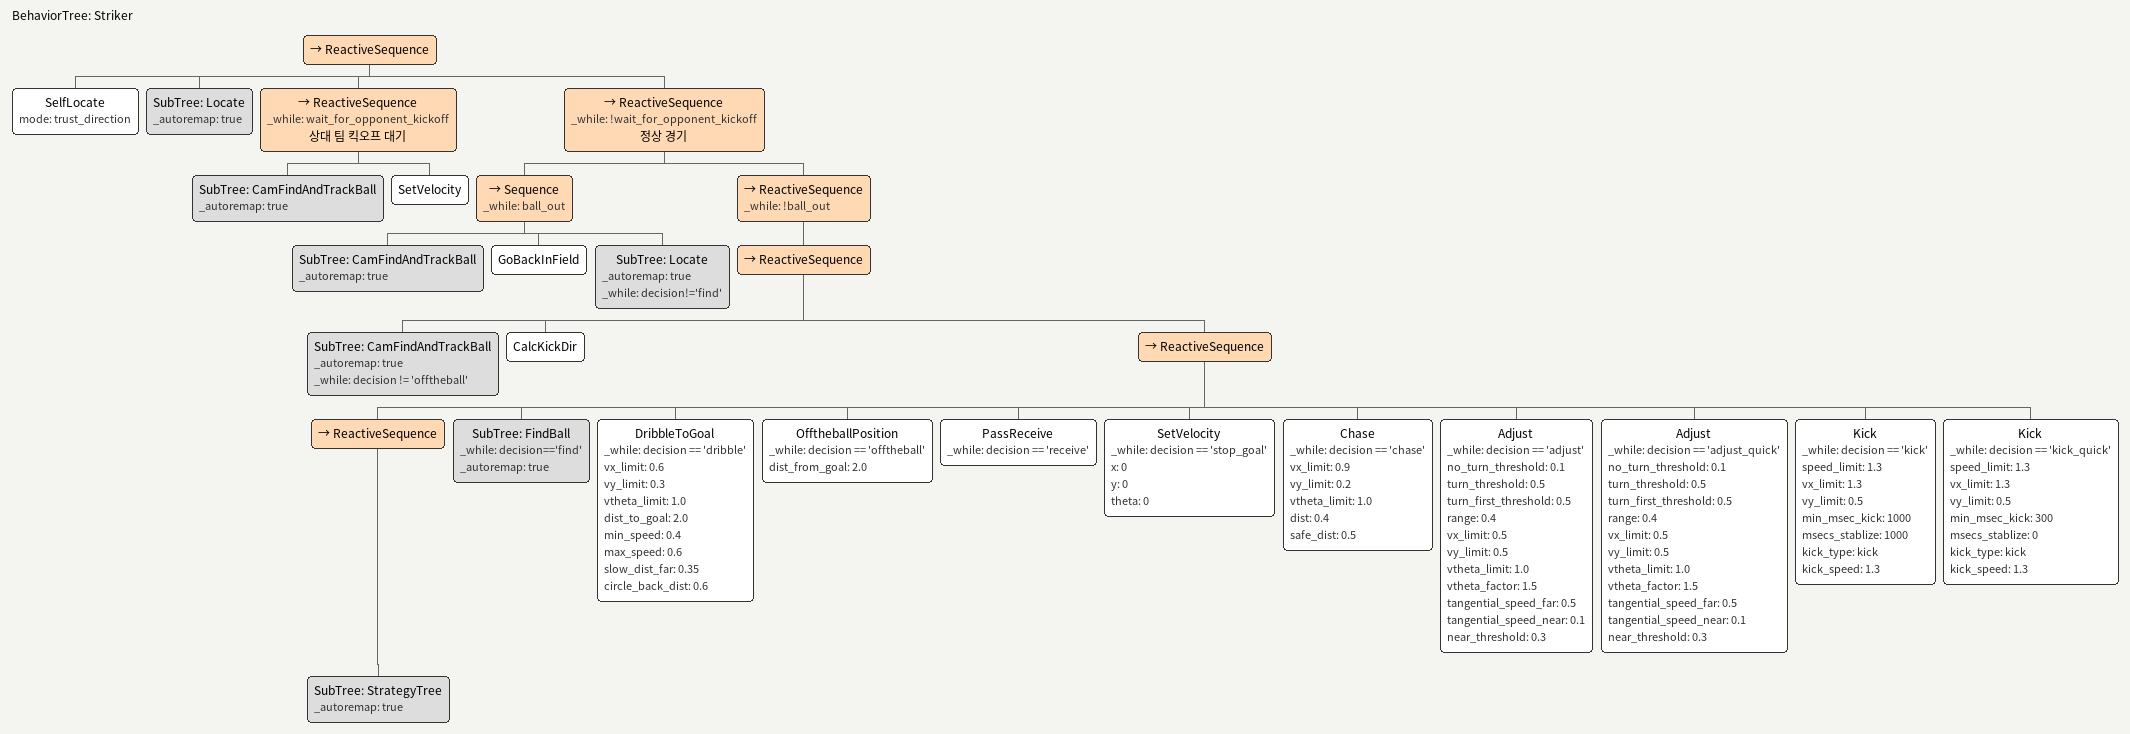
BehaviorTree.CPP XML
<root BTCPP_format="4" >
   <include path="./cam_find_and_track_ball.xml" />
   <include path="./locate.xml" />
   <include path="./find_ball.xml" />
   <include path="../strategy_layer.xml" />

   <BehaviorTree ID="Striker">
      <ReactiveSequence>
         <!-- 자기 위치 추정 -->
         <SelfLocate mode="trust_direction" />

         <!-- 공 위치 알 때만 로컬라이제이션(공 위치에 대한 find상태가 아님을 의미)-->
         <SubTree ID="Locate" _autoremap="true" />

         <!-- 상대 킥오프 대기 -->
         <ReactiveSequence _while="wait_for_opponent_kickoff" name="상대 팀 킥오프 대기">
            <SubTree ID="CamFindAndTrackBall" _autoremap="true" />
            <SetVelocity />
         </ReactiveSequence>

         <!-- 정상 경기 -->
         <ReactiveSequence _while="!wait_for_opponent_kickoff" name="정상 경기">

            <!-- 공이 아웃된 경우 -->
            <Sequence _while="ball_out">
               <SubTree ID="CamFindAndTrackBall" _autoremap="true" />
               <GoBackInField />
               <SubTree ID="Locate" _autoremap="true" _while="decision!='find'" />
            </Sequence>

            <!-- 공이 인플레이 -->
            <ReactiveSequence _while="!ball_out">
               <ReactiveSequence>
                  <!-- 공 추적 -->
                  <SubTree
                                ID="CamFindAndTrackBall"
                                _autoremap="true"
                                _while="decision != 'offtheball'" />

                  <CalcKickDir />

                  <ReactiveSequence>

                     <ReactiveSequence>
                        <!-- Strategy & Tactics Layer (Parameter Injection + Decision) -->
                        <SubTree ID="StrategyTree" _autoremap="true" />
                     </ReactiveSequence>

                     <!-- 행동 실행 -->
                     <SubTree ID="FindBall" _while="decision=='find'" _autoremap="true" />

                     <!-- Dribble To Goal -->
                     <DribbleToGoal _while="decision == 'dribble'" vx_limit="0.6" vy_limit="0.3" vtheta_limit="1.0" dist_to_goal="2.0" min_speed="0.4" max_speed="0.6" slow_dist_far="0.35" circle_back_dist="0.6" />

                     <!-- Off the ball -->
                     <OfftheballPosition _while="decision == 'offtheball'" dist_from_goal="2.0" />

                     <!-- Pass Receive -->
                     <PassReceive _while="decision == 'receive'" />

                     <!-- Goal Scored Stop -->
                     <SetVelocity _while="decision == 'stop_goal'" x="0" y="0" theta="0" />

                     <!-- Chase -->
                     <Chase _while="decision == 'chase'" vx_limit="0.9" vy_limit="0.2" vtheta_limit="1.0" dist="0.4" safe_dist="0.5" />

                     <!-- Adjust -->
                     <Adjust _while="decision == 'adjust'" no_turn_threshold="0.1" turn_threshold="0.5" turn_first_threshold="0.5" range="0.4" vx_limit="0.5" vy_limit="0.5" vtheta_limit="1.0" vtheta_factor="1.5" tangential_speed_far="0.5" tangential_speed_near="0.1" near_threshold="0.3" />

                     <!-- Adjust: adjust_quick -->
                     <Adjust _while="decision == 'adjust_quick'" no_turn_threshold="0.1" turn_threshold="0.5" turn_first_threshold="0.5" range="0.4" vx_limit="0.5" vy_limit="0.5" vtheta_limit="1.0" vtheta_factor="1.5" tangential_speed_far="0.5" tangential_speed_near="0.1" near_threshold="0.3" />

                     <!-- Kick -->
                     <Kick _while="decision == 'kick'" speed_limit="1.3" vx_limit="1.3" vy_limit="0.5" min_msec_kick="1000" msecs_stablize="1000" kick_type="kick" kick_speed="1.3" />

                     <!-- Kick: kick_quick -->
                     <Kick _while="decision == 'kick_quick'" speed_limit="1.3" vx_limit="1.3" vy_limit="0.5" min_msec_kick="300" msecs_stablize="0" kick_type="kick" kick_speed="1.3" />

                  </ReactiveSequence>
               </ReactiveSequence>
            </ReactiveSequence>
         </ReactiveSequence>
      </ReactiveSequence>
   </BehaviorTree>
</root>
